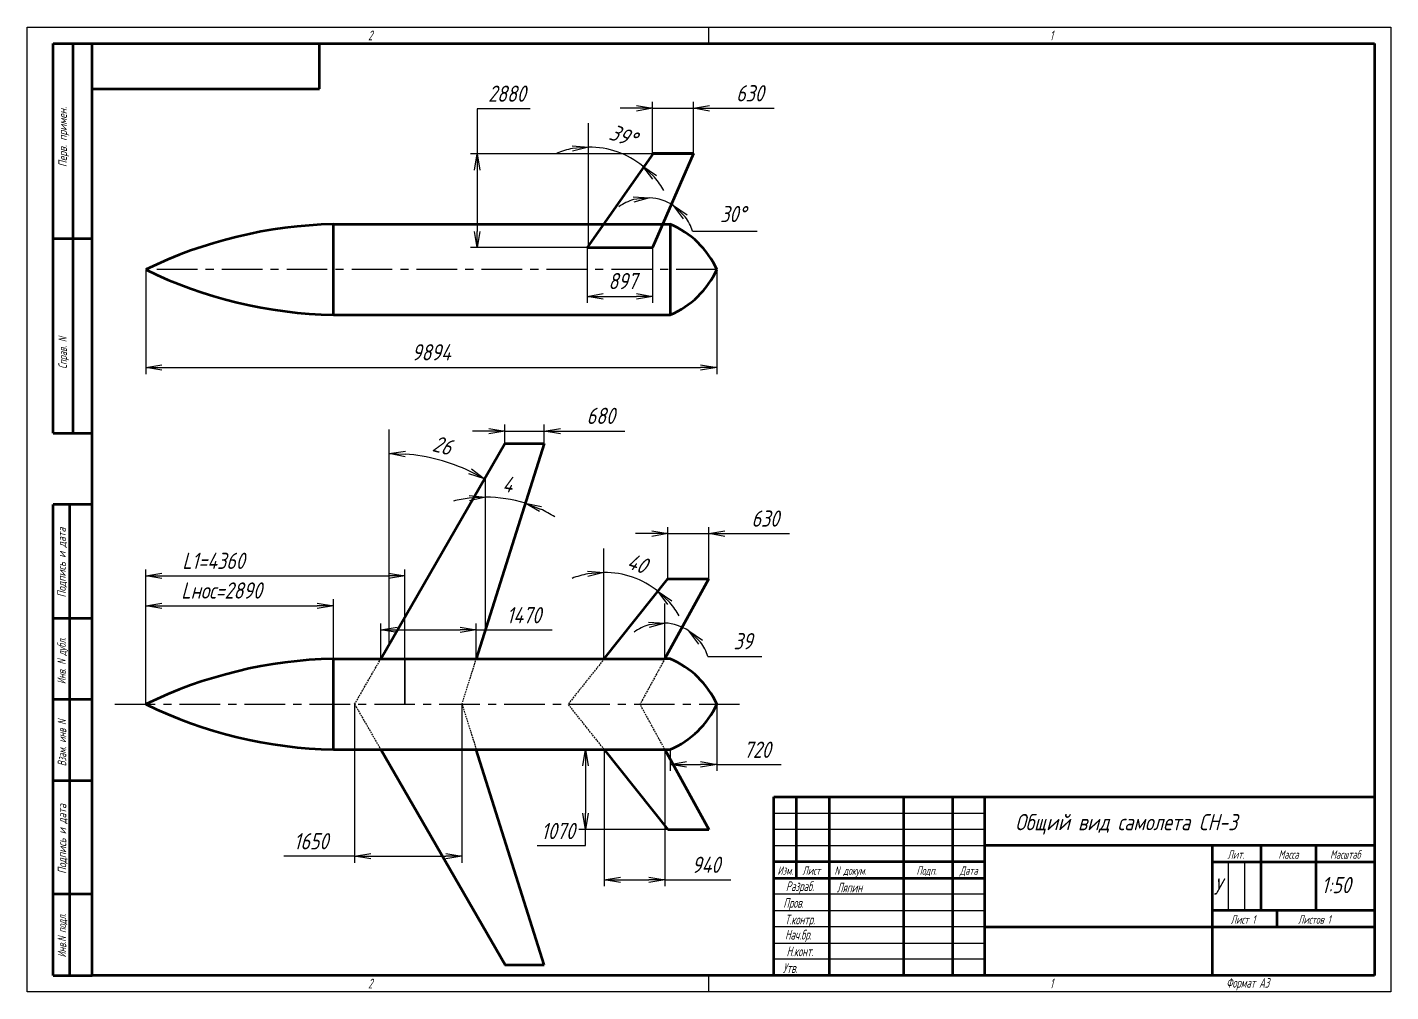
# Model space of a CAD drawing. Header units: millimetres. Extents: x -985956116104 to 1932156, y -552630487266 to 633586.
# Drawn here: x 6953.7 to 7373.7, y 31974.2 to 32271.2 of the extents above; entities that cross this region are included whole.
import ezdxf
from ezdxf.enums import TextEntityAlignment as Align

# ---------------------------------------------------------------- set-up
doc = ezdxf.new("R2010")
doc.units = ezdxf.units.MM
doc.linetypes.add('CENTER', pattern=[2, 1.25, -0.25, 0.25, -0.25])
doc.linetypes.add('DASHED', pattern=[0.75, 0.5, -0.25])
for name, color, linetype, lineweight in [('_axes (Оси)', 6, 'CENTER', 30), ('_basic (Основной)', 4, 'Continuous', 60), ('_contour (Тонкий)', 7, 'Continuous', 30), ('_invisible (Невидимый)', 1, 'DASHED', 30), ('_remote (Тонкий)', 9, 'Continuous', 30), ('_secant (Поверхности)', 2, 'Continuous', 30), ('_text (Надписи)', 2, 'Continuous', 30)]:
    doc.layers.add(name, color=color, linetype=linetype, lineweight=lineweight)
doc.styles.add('ESKD', font='eskd.shx', dxfattribs={"oblique": 15, "height": 5})
doc.dimstyles.new('ESKD', dxfattribs={"dimtxt": 5, "dimasz": 5, "dimexe": 2, "dimexo": 0, "dimgap": 2, "dimtad": 1, "dimtoh": 1, "dimzin": 12, "dimdsep": 46, "dimtxsty": 'ESKD', "dimblk1": 'OPEN', "dimblk2": 'OPEN', "dimsah": 1, "dimcen": 5, "dimclrd": 256, "dimclre": 256, "dimclrt": 2, "dimadec": 0, "dimazin": 0, "dimtfac": 1, "dimtmove": 0, "dimatfit": 3, "dimldrblk": 'OPEN', "dimfxl": 1, "dimtolj": 1, "dimtzin": 12, "dimlwd": -1, "dimlwe": -1, "dimarcsym": 0})

# ---------------------------------------------------------------- blocks, each defined once
blk = doc.blocks.new('_OPEN')
at = {"color": 0, "linetype": 'ByBlock'}
for p, q in [((-1, 0.167), (0, 0)), ((0, 0), (-1, -0.167)), ((0, 0), (-1, 0))]:
    blk.add_line(p, q, dxfattribs=at)
blk = doc.blocks.new('*D478')
at = {"layer": '_contour (Тонкий)', "transparency": 16777216}
blk.add_arc((7065.21, 32081.14), 58.82, 64.896, 85.128, dxfattribs=at)
at = {"layer": 'Defpoints', "color": 0, "transparency": 16777216}
for p in [(7065.21, 32147.34), (7100.88, 32142.99), (7085.31, 32136.41), (7065.21, 32081.14), (7065.21, 32081.14)]:
    blk.add_point(p, dxfattribs=at)
at = {"layer": '_contour (Тонкий)', "transparency": 16777216, "xscale": 5, "yscale": 5, "zscale": 5}
for p, rotation in [((7065.21, 32139.95), 177.5640211881397), ((7094.59, 32132.09), 332.4600362894467)]:
    blk.add_blockref('_OPEN', p, dxfattribs=dict(at, rotation=rotation))
at = {"layer": '_contour (Тонкий)', "color": 2, "transparency": 16777216, "insert": (7081.61, 32142.4), "char_height": 5, "attachment_point": 5, "rotation": 345.012, "style": 'ESKD'}
blk.add_mtext('26', dxfattribs=at)
blk = doc.blocks.new('*D479')
at = {"layer": '_contour (Тонкий)', "transparency": 16777216}
for start, end in [(100.6891, 111.3783), (51.4388, 90), (30.0605, 40.7497)]:
    blk.add_arc((7131.35, 32076.46), 26.84, start, end, dxfattribs=at)
at = {"layer": 'Defpoints', "color": 0, "transparency": 16777216}
for p in [(7131.35, 32105.51), (7143, 32100.65), (7151.08, 32101.21), (7131.35, 32076.46), (7131.35, 32076.46)]:
    blk.add_point(p, dxfattribs=at)
at = {"layer": '_contour (Тонкий)', "transparency": 16777216, "xscale": 5, "yscale": 5, "zscale": 5}
for p, rotation in [((7131.35, 32103.3), 5.344566471401691), ((7148.08, 32097.45), 136.0942244952371)]:
    blk.add_blockref('_OPEN', p, dxfattribs=dict(at, rotation=rotation))
at = {"layer": '_contour (Тонкий)', "color": 2, "transparency": 16777216, "insert": (7141.7, 32106.05), "char_height": 5, "attachment_point": 5, "rotation": 340.7194, "style": 'ESKD'}
blk.add_mtext('40', dxfattribs=at)
blk = doc.blocks.new('*D480')
at = {"layer": '_contour (Тонкий)', "transparency": 16777216}
blk.add_line((7094.9, 32122.6), (7094.9, 32128.46), dxfattribs=at)
for start, end in [(97.0322, 104.0644), (72.4844, 90), (58.42, 65.4522)]:
    blk.add_arc((7094.9, 32085.7), 40.76, start, end, dxfattribs=at)
at = {"layer": 'Defpoints', "color": 0, "transparency": 16777216}
for p in [(7112.98, 32142.99), (7094.9, 32122.6), (7103.15, 32125.62), (7094.9, 32085.7), (7094.9, 32085.7)]:
    blk.add_point(p, dxfattribs=at)
at = {"layer": '_contour (Тонкий)', "transparency": 16777216, "xscale": 5, "yscale": 5, "zscale": 5}
for p, rotation in [((7094.9, 32126.46), 3.516095370847724), ((7107.16, 32124.57), 158.9682765094675)]:
    blk.add_blockref('_OPEN', p, dxfattribs=dict(at, rotation=rotation))
at = {"layer": '_contour (Тонкий)', "color": 2, "transparency": 16777216, "insert": (7101.79, 32130.43), "char_height": 5, "attachment_point": 5, "rotation": 351.2422, "style": 'ESKD'}
blk.add_mtext('4', dxfattribs=at)
blk = doc.blocks.new('*D481')
at = {"layer": '_contour (Тонкий)', "transparency": 16777216}
blk.add_line((7163.41, 32077.38), (7180.02, 32077.38), dxfattribs=at)
for start, end in [(106.2907, 125.8144), (56.4111, 86.767), (17.3637, 36.8874)]:
    blk.add_arc((7149.34, 32072.98), 14.74, start, end, dxfattribs=at)
at = {"layer": 'Defpoints', "color": 0, "transparency": 16777216}
for p in [(7162.83, 32093.3), (7150.17, 32087.7), (7152.75, 32087.33), (7149.34, 32072.98), (7149.34, 32072.98)]:
    blk.add_point(p, dxfattribs=at)
at = {"layer": '_contour (Тонкий)', "transparency": 16777216, "xscale": 5, "yscale": 5, "zscale": 5}
for p, rotation in [((7150.17, 32087.7), 6.528877037893736), ((7157.5, 32085.26), 136.6492357375699)]:
    blk.add_blockref('_OPEN', p, dxfattribs=dict(at, rotation=rotation))
at = {"layer": '_contour (Тонкий)', "color": 2, "transparency": 16777216, "insert": (7174.21, 32082.11), "char_height": 5, "attachment_point": 5, "style": 'ESKD'}
blk.add_mtext('39', dxfattribs=at)
blk = doc.blocks.new('*D482')
at = {"layer": '_contour (Тонкий)', "transparency": 16777216}
for p, q in [((7095.88, 32146.81), (7090.88, 32146.81)), ((7100.88, 32142.99), (7100.88, 32148.81)), ((7100.88, 32146.81), (7112.98, 32146.81)), ((7112.98, 32142.99), (7112.98, 32148.81)), ((7117.98, 32146.81), (7137.82, 32146.81))]:
    blk.add_line(p, q, dxfattribs=at)
at = {"layer": 'Defpoints', "color": 0, "transparency": 16777216}
for p in [(7112.98, 32146.81), (7100.88, 32142.99), (7112.98, 32142.99)]:
    blk.add_point(p, dxfattribs=at)
at = {"layer": '_contour (Тонкий)', "transparency": 16777216, "xscale": 5, "yscale": 5, "zscale": 5}
blk.add_blockref('_OPEN', (7100.88, 32146.81), dxfattribs=at)
at = {"layer": '_contour (Тонкий)', "transparency": 16777216, "xscale": 5, "yscale": 5, "zscale": 5, "rotation": 180}
blk.add_blockref('_OPEN', (7112.98, 32146.81), dxfattribs=at)
at = {"layer": '_contour (Тонкий)', "color": 2, "transparency": 16777216, "insert": (7130.4, 32151.49), "char_height": 5, "attachment_point": 5, "style": 'ESKD'}
blk.add_mtext('\\A1;680', dxfattribs=at)
blk = doc.blocks.new('*D483')
at = {"layer": '_contour (Тонкий)', "transparency": 16777216}
for p, q in [((6990.23, 32062.69), (6990.23, 32104.22)), ((6995.23, 32102.22), (7065, 32102.22)), ((7070, 32062.69), (7070, 32104.22))]:
    blk.add_line(p, q, dxfattribs=at)
at = {"layer": 'Defpoints', "color": 0, "transparency": 16777216}
for p in [(7070, 32102.22), (6990.23, 32062.69), (7070, 32062.69)]:
    blk.add_point(p, dxfattribs=at)
at = {"layer": '_contour (Тонкий)', "transparency": 16777216, "xscale": 5, "yscale": 5, "zscale": 5, "rotation": 180}
blk.add_blockref('_OPEN', (6990.23, 32102.22), dxfattribs=at)
at = {"layer": '_contour (Тонкий)', "transparency": 16777216, "xscale": 5, "yscale": 5, "zscale": 5}
blk.add_blockref('_OPEN', (7070, 32102.22), dxfattribs=at)
at = {"layer": '_contour (Тонкий)', "color": 2, "transparency": 16777216, "insert": (7011.1, 32106.85), "char_height": 5, "attachment_point": 5, "style": 'ESKD'}
blk.add_mtext('\\A1;L1=4360', dxfattribs=at)
blk = doc.blocks.new('*D484')
at = {"layer": '_contour (Тонкий)', "transparency": 16777216}
for p, q in [((6990.23, 32062.69), (6990.23, 32095)), ((6995.23, 32093), (7043.08, 32093)), ((7048.08, 32062.69), (7048.08, 32095))]:
    blk.add_line(p, q, dxfattribs=at)
at = {"layer": 'Defpoints', "color": 0, "transparency": 16777216}
for p in [(7048.08, 32093), (6990.23, 32062.69), (7048.08, 32062.69)]:
    blk.add_point(p, dxfattribs=at)
at = {"layer": '_contour (Тонкий)', "transparency": 16777216, "xscale": 5, "yscale": 5, "zscale": 5, "rotation": 180}
blk.add_blockref('_OPEN', (6990.23, 32093), dxfattribs=at)
at = {"layer": '_contour (Тонкий)', "transparency": 16777216, "xscale": 5, "yscale": 5, "zscale": 5}
blk.add_blockref('_OPEN', (7048.08, 32093), dxfattribs=at)
at = {"layer": '_contour (Тонкий)', "color": 2, "transparency": 16777216, "insert": (7013.59, 32097.71), "char_height": 5, "attachment_point": 5, "style": 'ESKD'}
blk.add_mtext('\\A1;Lнос=2890', dxfattribs=at)
blk = doc.blocks.new('*D485')
at = {"layer": '_contour (Тонкий)', "transparency": 16777216}
for p, q in [((7054.58, 32062.69), (7054.58, 32013.89)), ((7087.64, 32062.73), (7087.64, 32013.89)), ((7054.58, 32015.89), (7032.74, 32015.89)), ((7059.58, 32015.89), (7082.64, 32015.89))]:
    blk.add_line(p, q, dxfattribs=at)
at = {"layer": 'Defpoints', "color": 0, "transparency": 16777216}
for p in [(7054.58, 32062.69), (7087.64, 32062.73), (7087.64, 32015.89)]:
    blk.add_point(p, dxfattribs=at)
at = {"layer": '_contour (Тонкий)', "transparency": 16777216, "xscale": 5, "yscale": 5, "zscale": 5, "rotation": 180}
blk.add_blockref('_OPEN', (7054.58, 32015.89), dxfattribs=at)
at = {"layer": '_contour (Тонкий)', "transparency": 16777216, "xscale": 5, "yscale": 5, "zscale": 5}
blk.add_blockref('_OPEN', (7087.64, 32015.89), dxfattribs=at)
at = {"layer": '_contour (Тонкий)', "color": 2, "transparency": 16777216, "insert": (7041.16, 32020.5), "char_height": 5, "attachment_point": 5, "style": 'ESKD'}
blk.add_mtext('\\A1;1650', dxfattribs=at)
blk = doc.blocks.new('*D486')
at = {"layer": '_contour (Тонкий)', "transparency": 16777216}
for p, q in [((7062.64, 32076.69), (7062.64, 32087.6)), ((7067.64, 32085.6), (7087.05, 32085.6)), ((7092.05, 32076.69), (7092.05, 32087.6)), ((7092.05, 32085.6), (7115.39, 32085.6))]:
    blk.add_line(p, q, dxfattribs=at)
at = {"layer": 'Defpoints', "color": 0, "transparency": 16777216}
for p in [(7092.05, 32085.6), (7062.64, 32076.69), (7092.05, 32076.69)]:
    blk.add_point(p, dxfattribs=at)
at = {"layer": '_contour (Тонкий)', "transparency": 16777216, "xscale": 5, "yscale": 5, "zscale": 5, "rotation": 180}
blk.add_blockref('_OPEN', (7062.64, 32085.6), dxfattribs=at)
at = {"layer": '_contour (Тонкий)', "transparency": 16777216, "xscale": 5, "yscale": 5, "zscale": 5}
blk.add_blockref('_OPEN', (7092.05, 32085.6), dxfattribs=at)
at = {"layer": '_contour (Тонкий)', "color": 2, "transparency": 16777216, "insert": (7106.72, 32090.1), "char_height": 5, "attachment_point": 5, "style": 'ESKD'}
blk.add_mtext('\\A1;1470', dxfattribs=at)
blk = doc.blocks.new('*D487')
at = {"layer": '_contour (Тонкий)', "transparency": 16777216}
for p, q in [((7166.16, 32062.69), (7166.16, 32042.18)), ((7151.78, 32048.73), (7151.78, 32042.18)), ((7156.78, 32044.18), (7161.16, 32044.18)), ((7166.16, 32044.18), (7186, 32044.18))]:
    blk.add_line(p, q, dxfattribs=at)
at = {"layer": 'Defpoints', "color": 0, "transparency": 16777216}
for p in [(7166.16, 32062.69), (7151.78, 32048.73), (7166.16, 32044.18)]:
    blk.add_point(p, dxfattribs=at)
at = {"layer": '_contour (Тонкий)', "transparency": 16777216, "xscale": 5, "yscale": 5, "zscale": 5, "rotation": 180}
blk.add_blockref('_OPEN', (7151.78, 32044.18), dxfattribs=at)
at = {"layer": '_contour (Тонкий)', "transparency": 16777216, "xscale": 5, "yscale": 5, "zscale": 5}
blk.add_blockref('_OPEN', (7166.16, 32044.18), dxfattribs=at)
at = {"layer": '_contour (Тонкий)', "color": 2, "transparency": 16777216, "insert": (7178.58, 32048.68), "char_height": 5, "attachment_point": 5, "style": 'ESKD'}
blk.add_mtext('\\A1;720', dxfattribs=at)
blk = doc.blocks.new('*D488')
at = {"layer": '_contour (Тонкий)', "transparency": 16777216}
for p, q in [((7131.49, 32048.74), (7123.66, 32048.74)), ((7125.66, 32043.74), (7125.66, 32029.15)), ((7151.11, 32024.15), (7123.66, 32024.15)), ((7125.66, 32019.15), (7125.66, 32024.15)), ((7110.82, 32019.15), (7125.66, 32019.15))]:
    blk.add_line(p, q, dxfattribs=at)
at = {"layer": 'Defpoints', "color": 0, "transparency": 16777216}
for p in [(7131.49, 32048.74), (7125.66, 32024.15), (7151.11, 32024.15)]:
    blk.add_point(p, dxfattribs=at)
at = {"layer": '_contour (Тонкий)', "transparency": 16777216, "xscale": 5, "yscale": 5, "zscale": 5}
for p, rotation in [((7125.66, 32048.74), 90), ((7125.66, 32024.15), 270)]:
    blk.add_blockref('_OPEN', p, dxfattribs=dict(at, rotation=rotation))
at = {"layer": '_contour (Тонкий)', "color": 2, "transparency": 16777216, "insert": (7117.24, 32023.65), "char_height": 5, "attachment_point": 5, "style": 'ESKD'}
blk.add_mtext('\\A1;1070', dxfattribs=at)
blk = doc.blocks.new('*D489')
at = {"layer": '_contour (Тонкий)', "transparency": 16777216}
for p, q in [((7131.49, 32048.74), (7131.49, 32006.65)), ((7150.17, 32048.73), (7150.17, 32006.65)), ((7136.49, 32008.65), (7145.17, 32008.65)), ((7150.17, 32008.65), (7170.51, 32008.65))]:
    blk.add_line(p, q, dxfattribs=at)
at = {"layer": 'Defpoints', "color": 0, "transparency": 16777216}
for p in [(7131.49, 32048.74), (7150.17, 32048.73), (7150.17, 32008.65)]:
    blk.add_point(p, dxfattribs=at)
at = {"layer": '_contour (Тонкий)', "transparency": 16777216, "xscale": 5, "yscale": 5, "zscale": 5, "rotation": 180}
blk.add_blockref('_OPEN', (7131.49, 32008.65), dxfattribs=at)
at = {"layer": '_contour (Тонкий)', "transparency": 16777216, "xscale": 5, "yscale": 5, "zscale": 5}
blk.add_blockref('_OPEN', (7150.17, 32008.65), dxfattribs=at)
at = {"layer": '_contour (Тонкий)', "color": 2, "transparency": 16777216, "insert": (7162.84, 32013.25), "char_height": 5, "attachment_point": 5, "style": 'ESKD'}
blk.add_mtext('\\A1;940', dxfattribs=at)
blk = doc.blocks.new('*D490')
at = {"layer": '_contour (Тонкий)', "transparency": 16777216}
for p, q in [((7146.08, 32115.23), (7141.08, 32115.23)), ((7151.08, 32101.28), (7151.08, 32117.23)), ((7151.08, 32115.23), (7163.65, 32115.23)), ((7163.65, 32101.21), (7163.65, 32117.23)), ((7168.65, 32115.23), (7188.49, 32115.23))]:
    blk.add_line(p, q, dxfattribs=at)
at = {"layer": 'Defpoints', "color": 0, "transparency": 16777216}
for p in [(7163.65, 32115.23), (7151.08, 32101.28), (7163.65, 32101.21)]:
    blk.add_point(p, dxfattribs=at)
at = {"layer": '_contour (Тонкий)', "transparency": 16777216, "xscale": 5, "yscale": 5, "zscale": 5}
blk.add_blockref('_OPEN', (7151.08, 32115.23), dxfattribs=at)
at = {"layer": '_contour (Тонкий)', "transparency": 16777216, "xscale": 5, "yscale": 5, "zscale": 5, "rotation": 180}
blk.add_blockref('_OPEN', (7163.65, 32115.23), dxfattribs=at)
at = {"layer": '_contour (Тонкий)', "color": 2, "transparency": 16777216, "insert": (7181.07, 32119.86), "char_height": 5, "attachment_point": 5, "style": 'ESKD'}
blk.add_mtext('\\A1;630', dxfattribs=at)
blk = doc.blocks.new('*D491')
at = {"layer": '_contour (Тонкий)', "transparency": 16777216}
for p, q in [((6990.23, 32196.54), (6990.23, 32164.36)), ((7166.17, 32196.57), (7166.17, 32164.36)), ((6995.23, 32166.36), (7161.17, 32166.36))]:
    blk.add_line(p, q, dxfattribs=at)
at = {"layer": 'Defpoints', "color": 0, "transparency": 16777216}
for p in [(6990.23, 32196.54), (7166.17, 32196.57), (7166.17, 32166.36)]:
    blk.add_point(p, dxfattribs=at)
at = {"layer": '_contour (Тонкий)', "transparency": 16777216, "xscale": 5, "yscale": 5, "zscale": 5, "rotation": 180}
blk.add_blockref('_OPEN', (6990.23, 32166.36), dxfattribs=at)
at = {"layer": '_contour (Тонкий)', "transparency": 16777216, "xscale": 5, "yscale": 5, "zscale": 5}
blk.add_blockref('_OPEN', (7166.17, 32166.36), dxfattribs=at)
at = {"layer": '_contour (Тонкий)', "color": 2, "transparency": 16777216, "insert": (7078.2, 32171.07), "char_height": 5, "attachment_point": 5, "style": 'ESKD'}
blk.add_mtext('\\A1;9894', dxfattribs=at)
blk = doc.blocks.new('*D492')
at = {"layer": '_contour (Тонкий)', "transparency": 16777216}
for start, end in [(100.6891, 111.3783), (51.4388, 90), (30.0605, 40.7497)]:
    blk.add_arc((7126.64, 32207.43), 26.84, start, end, dxfattribs=at)
at = {"layer": 'Defpoints', "color": 0, "transparency": 16777216}
for p in [(7126.64, 32236.48), (7138.28, 32231.62), (7146.37, 32232.18), (7126.64, 32207.43), (7126.64, 32207.43)]:
    blk.add_point(p, dxfattribs=at)
at = {"layer": '_contour (Тонкий)', "transparency": 16777216, "xscale": 5, "yscale": 5, "zscale": 5}
for p, rotation in [((7126.64, 32234.27), 5.344566471390323), ((7143.37, 32228.42), 136.0942244952485)]:
    blk.add_blockref('_OPEN', p, dxfattribs=dict(at, rotation=rotation))
at = {"layer": '_contour (Тонкий)', "color": 2, "transparency": 16777216, "insert": (7137.25, 32237.77), "char_height": 5, "attachment_point": 5, "rotation": 340.7194, "style": 'ESKD'}
blk.add_mtext('\\A1;39%%d', dxfattribs=at)
blk = doc.blocks.new('*D493')
at = {"layer": '_contour (Тонкий)', "transparency": 16777216}
blk.add_line((7158.7, 32208.35), (7178.56, 32208.35), dxfattribs=at)
for start, end in [(56.4111, 86.767), (106.2907, 125.8144), (17.3637, 36.8874)]:
    blk.add_arc((7144.63, 32203.95), 14.74, start, end, dxfattribs=at)
at = {"layer": 'Defpoints', "color": 0, "transparency": 16777216}
for p in [(7158.12, 32224.27), (7145.46, 32218.67), (7148.03, 32218.3), (7144.63, 32203.95), (7144.63, 32203.95)]:
    blk.add_point(p, dxfattribs=at)
at = {"layer": '_contour (Тонкий)', "transparency": 16777216, "xscale": 5, "yscale": 5, "zscale": 5}
for p, rotation in [((7145.46, 32218.67), 6.528877037898464), ((7152.78, 32216.23), 136.6492357375652)]:
    blk.add_blockref('_OPEN', p, dxfattribs=dict(at, rotation=rotation))
at = {"layer": '_contour (Тонкий)', "color": 2, "transparency": 16777216, "insert": (7171.13, 32213.65), "char_height": 5, "attachment_point": 5, "style": 'ESKD'}
blk.add_mtext('\\A1;30%%d', dxfattribs=at)
blk = doc.blocks.new('*D494')
at = {"layer": '_contour (Тонкий)', "transparency": 16777216}
for p, q in [((7146.37, 32232.25), (7146.37, 32248.2)), ((7158.93, 32232.18), (7158.93, 32248.2)), ((7141.37, 32246.2), (7136.37, 32246.2)), ((7146.37, 32246.2), (7158.93, 32246.2)), ((7163.93, 32246.2), (7183.77, 32246.2))]:
    blk.add_line(p, q, dxfattribs=at)
at = {"layer": 'Defpoints', "color": 0, "transparency": 16777216}
for p in [(7158.93, 32246.2), (7146.37, 32232.25), (7158.93, 32232.18)]:
    blk.add_point(p, dxfattribs=at)
at = {"layer": '_contour (Тонкий)', "transparency": 16777216, "xscale": 5, "yscale": 5, "zscale": 5}
blk.add_blockref('_OPEN', (7146.37, 32246.2), dxfattribs=at)
at = {"layer": '_contour (Тонкий)', "transparency": 16777216, "xscale": 5, "yscale": 5, "zscale": 5, "rotation": 180}
blk.add_blockref('_OPEN', (7158.93, 32246.2), dxfattribs=at)
at = {"layer": '_contour (Тонкий)', "color": 2, "transparency": 16777216, "insert": (7176.35, 32250.83), "char_height": 5, "attachment_point": 5, "style": 'ESKD'}
blk.add_mtext('\\A1;630', dxfattribs=at)
blk = doc.blocks.new('*D495')
at = {"layer": '_contour (Тонкий)', "transparency": 16777216}
for p, q in [((7126.19, 32203.3), (7126.19, 32186.29)), ((7146.37, 32203.3), (7146.37, 32186.29)), ((7131.19, 32188.29), (7141.37, 32188.29))]:
    blk.add_line(p, q, dxfattribs=at)
at = {"layer": 'Defpoints', "color": 0, "transparency": 16777216}
for p in [(7126.19, 32203.3), (7146.37, 32203.3), (7146.37, 32188.29)]:
    blk.add_point(p, dxfattribs=at)
at = {"layer": '_contour (Тонкий)', "transparency": 16777216, "xscale": 5, "yscale": 5, "zscale": 5, "rotation": 180}
blk.add_blockref('_OPEN', (7126.19, 32188.29), dxfattribs=at)
at = {"layer": '_contour (Тонкий)', "transparency": 16777216, "xscale": 5, "yscale": 5, "zscale": 5}
blk.add_blockref('_OPEN', (7146.37, 32188.29), dxfattribs=at)
at = {"layer": '_contour (Тонкий)', "color": 2, "transparency": 16777216, "insert": (7137.15, 32193), "char_height": 5, "attachment_point": 5, "style": 'ESKD'}
blk.add_mtext('\\A1;897', dxfattribs=at)
blk = doc.blocks.new('*D496')
at = {"layer": '_contour (Тонкий)', "transparency": 16777216}
for p, q in [((7108.66, 32246.03), (7092.32, 32246.03)), ((7092.32, 32246.03), (7092.32, 32232.18)), ((7158.93, 32232.18), (7090.32, 32232.18)), ((7092.32, 32227.18), (7092.32, 32208.3)), ((7146.37, 32203.3), (7090.32, 32203.3))]:
    blk.add_line(p, q, dxfattribs=at)
at = {"layer": 'Defpoints', "color": 0, "transparency": 16777216}
for p in [(7158.93, 32232.18), (7092.32, 32203.3), (7146.37, 32203.3)]:
    blk.add_point(p, dxfattribs=at)
at = {"layer": '_contour (Тонкий)', "transparency": 16777216, "xscale": 5, "yscale": 5, "zscale": 5}
for p, rotation in [((7092.32, 32232.18), 90), ((7092.32, 32203.3), 270)]:
    blk.add_blockref('_OPEN', p, dxfattribs=dict(at, rotation=rotation))
at = {"layer": '_contour (Тонкий)', "color": 2, "transparency": 16777216, "insert": (7101.49, 32250.71), "char_height": 5, "attachment_point": 5, "style": 'ESKD'}
blk.add_mtext('\\A1;2880', dxfattribs=at)

msp = doc.modelspace()

# ---------------------------------------------------------------- linework, layer by layer
at = {"layer": '_axes (Оси)', "ltscale": 10, "transparency": 33554687}
for p, q in [((7166.17, 32196.571), (6990.231, 32196.536)), ((6980.664, 32062.692), (7174.563, 32062.692))]:
    msp.add_line(p, q, dxfattribs=at)
at = {"layer": '_basic (Основной)', "transparency": 33554687}
for p, q in [((6961.74, 32266.159), (6973.74, 32266.159)), ((6961.74, 32146.159), (6961.74, 32266.159)), ((6967.74, 32266.159), (6967.74, 32146.159)), ((6973.74, 31979.159), (6973.74, 32266.159)), ((6973.74, 32266.159), (7368.74, 32266.159)), ((7043.74, 32252.159), (7043.74, 32266.159)), ((7368.74, 32266.159), (7368.74, 31979.159)), ((6973.74, 32252.159), (7043.74, 32252.159)), ((7146.533, 32232.249), (7126.19, 32203.302)), ((7158.933, 32232.249), (7146.367, 32203.302)), ((7158.933, 32232.249), (7146.533, 32232.249)), ((7146.533, 32232.249), (7158.933, 32232.249)), ((7146.533, 32232.249), (7152.733, 32232.249)), ((7048.073, 32210.536), (7122.519, 32210.536)), ((7048.078, 32182.557), (7048.078, 32210.536)), ((7122.519, 32210.536), (7149.341, 32210.536)), ((7149.341, 32210.536), (7151.777, 32210.557)), ((7151.777, 32210.557), (7151.782, 32182.575)), ((6961.74, 32206.159), (6973.74, 32206.159)), ((7126.19, 32203.302), (7146.367, 32203.302)), ((7048.078, 32182.557), (7122.525, 32182.585)), ((7122.525, 32182.585), (7149.346, 32182.595)), ((7149.346, 32182.595), (7151.782, 32182.575)), ((6961.74, 32146.159), (6973.74, 32146.159)), ((7062.642, 32076.692), (7100.88, 32142.985)), ((7112.977, 32142.985), (7092.055, 32076.692)), ((7100.88, 32142.985), (7112.977, 32142.985)), ((6973.74, 32124.159), (6961.74, 32124.159)), ((6961.74, 31979.159), (6961.74, 32124.159)), ((6966.74, 32124.159), (6966.74, 31979.159)), ((7131.354, 32076.528), (7151.084, 32101.278)), ((7150.172, 32076.713), (7163.684, 32101.278)), ((7151.084, 32101.278), (7163.684, 32101.278)), ((7151.084, 32101.278), (7157.384, 32101.278)), ((7151.084, 32101.278), (7157.384, 32101.278)), ((6961.74, 32089.159), (6973.74, 32089.159)), ((7048.073, 32076.692), (7122.519, 32076.692)), ((7048.078, 32048.714), (7048.078, 32076.692)), ((7122.519, 32076.692), (7131.485, 32076.692)), ((7131.485, 32076.692), (7150.172, 32076.713)), ((7151.777, 32076.713), (7150.172, 32076.713)), ((6973.74, 32064.159), (6961.74, 32064.159)), ((7048.078, 32048.714), (7122.524, 32048.742)), ((7062.648, 32048.719), (7100.909, 31982.44)), ((7113.006, 31982.445), (7092.06, 32048.73)), ((7122.524, 32048.742), (7151.782, 32048.732)), ((7131.363, 32048.892), (7151.109, 32024.155)), ((7150.174, 32048.732), (7163.709, 32024.163)), ((6961.74, 32039.159), (6973.74, 32039.159)), ((7248.74, 31979.159), (7248.74, 32034.159)), ((7151.109, 32024.155), (7163.709, 32024.163)), ((6973.74, 32004.159), (6961.74, 32004.159)), ((6961.74, 31979.159), (6973.74, 31979.159)), ((7368.74, 31979.159), (6973.74, 31979.159)), ((7100.88, 31982.405), (7112.977, 31982.405)), ((7100.909, 31982.44), (7113.006, 31982.445))]:
    msp.add_line(p, q, dxfattribs=at)
at = {"layer": '_basic (Основной)', "linetype": 'Continuous', "transparency": 33554687}
for p, q in [((7183.74, 32034.159), (7368.74, 32034.159)), ((7183.74, 31979.159), (7183.74, 32034.159)), ((7190.74, 32009.159), (7190.74, 32034.159)), ((7200.74, 32034.159), (7200.74, 31979.159)), ((7223.74, 31979.159), (7223.74, 32034.159)), ((7238.74, 32034.159), (7238.74, 31979.159)), ((7368.74, 32019.159), (7248.74, 32019.159)), ((7318.74, 32019.159), (7318.74, 31979.159)), ((7333.74, 32019.159), (7333.74, 31999.159)), ((7350.74, 31999.159), (7350.74, 32019.159)), ((7248.74, 32014.159), (7183.74, 32014.159)), ((7318.74, 32014.159), (7368.74, 32014.159)), ((7183.74, 32009.159), (7248.74, 32009.159)), ((7368.74, 31999.159), (7318.74, 31999.159)), ((7338.74, 31994.159), (7338.74, 31999.159)), ((7248.74, 31994.159), (7368.74, 31994.159))]:
    msp.add_line(p, q, dxfattribs=at)
at = {"layer": '_basic (Основной)', "transparency": 33554687}
for centre, radius, start, end in [((7051.123, 32071.446), 139.123, 91.25596, 115.95614), ((7140.692, 32184.751), 28.086, 24.88932, 66.7539), ((7051.076, 32321.648), 139.123, 244.06517, 268.76535), ((7140.688, 32208.377), 28.086, 293.26741, 335.13199), ((7051.122, 31937.603), 139.123, 91.25596, 115.95614), ((7140.692, 32050.907), 28.086, 24.88932, 66.7539), ((7051.076, 32187.804), 139.123, 244.06517, 268.76535), ((7140.687, 32074.533), 28.086, 293.26741, 335.13199)]:
    msp.add_arc(centre, radius, start, end, dxfattribs=at)
at = {"layer": '_contour (Тонкий)', "transparency": 33554687}
for p, q in [((6953.74, 31974.159), (6953.74, 32271.159)), ((6953.74, 32271.159), (7373.74, 32271.159)), ((7163.74, 32266.159), (7163.74, 32271.159)), ((7373.74, 32271.159), (7373.74, 31974.159)), ((7126.639, 32203.941), (7126.639, 32241.657)), ((7065.205, 32081.135), (7065.205, 32147.337)), ((7094.896, 32085.695), (7094.896, 32132.912)), ((7131.354, 32076.692), (7131.354, 32110.686)), ((7150.172, 32076.713), (7150.172, 32093.71)), ((7163.74, 31974.159), (7163.74, 31979.159)), ((7373.74, 31974.159), (6953.74, 31974.159))]:
    msp.add_line(p, q, dxfattribs=at)
at = {"layer": '_contour (Тонкий)', "color": 242, "true_color": 0xcd2027, "transparency": 33554687}
msp.add_line((7062.642, 32076.692), (7069.995, 32076.692), dxfattribs=at)
at = {"layer": '_invisible (Невидимый)', "transparency": 33554687}
for p, q in [((7054.569, 32062.695), (7062.642, 32076.692)), ((7087.637, 32062.695), (7092.055, 32076.692)), ((7131.485, 32076.692), (7120.352, 32062.727)), ((7150.172, 32076.713), (7142.48, 32062.7)), ((7054.569, 32062.713), (7062.648, 32048.719)), ((7087.637, 32062.725), (7092.06, 32048.73)), ((7131.49, 32048.745), (7120.336, 32062.706)), ((7150.174, 32048.732), (7142.48, 32062.7))]:
    msp.add_line(p, q, dxfattribs=at)
at = {"layer": '_remote (Тонкий)', "linetype": 'Continuous', "transparency": 33554687}
for p, q in [((7183.74, 32029.159), (7248.74, 32029.159)), ((7248.74, 32024.159), (7183.74, 32024.159)), ((7183.74, 32019.159), (7248.74, 32019.159)), ((7248.74, 32004.159), (7183.74, 32004.159)), ((7183.74, 31999.159), (7248.74, 31999.159)), ((7248.74, 31994.159), (7183.74, 31994.159)), ((7183.74, 31989.159), (7248.74, 31989.159)), ((7248.74, 31984.159), (7183.74, 31984.159))]:
    msp.add_line(p, q, dxfattribs=at)
at = {"layer": '_remote (Тонкий)', "transparency": 33554687}
for p, q in [((7323.74, 31999.159), (7323.74, 32014.159)), ((7328.74, 32014.159), (7328.74, 31999.159))]:
    msp.add_line(p, q, dxfattribs=at)
at = {"layer": '_secant (Поверхности)', "transparency": 33554687}
msp.add_line((7069.995, 32076.692), (7069.995, 32062.692), dxfattribs=at)

# ---------------------------------------------------------------- texts
at = {"layer": '_basic (Основной)', "color": 30, "transparency": 33554687, "style": 'ESKD', "oblique": 15}
msp.add_text('Общий вид самолета CH-3', height=5, dxfattribs=at).set_placement((7258.077, 32023.886))
at = {"layer": '_text (Надписи)', "transparency": 33554687, "style": 'ESKD', "oblique": 15, "width": 0.8}
for s, height, p in [('2', 3, (7058.74, 32267.159)), ('1', 3, (7268.74, 32267.159)), ('N докум.', 2.6, (7202.373, 32010.145)), ('Ляпин', 3, (7203.14, 32004.762)), ('2', 3, (7058.74, 31975.159)), ('1', 3, (7268.74, 31975.159)), ('Формат А3', 3, (7323.052, 31975.401))]:
    msp.add_text(s, height=height, dxfattribs=at).set_placement(p)
at = {"layer": '_text (Надписи)', "transparency": 33554687, "style": 'ESKD', "oblique": 15}
for s, p in [('Перв. примен.', (6965.945, 32237.354)), ('Подпись и дата', (6965.614, 32106.307)), ('Подпись и дата', (6965.747, 32021.197))]:
    msp.add_text(s, height=2.6, rotation=90, dxfattribs=at).set_placement(p, align=Align.CENTER)
at = {"layer": '_text (Надписи)', "transparency": 33554687, "style": 'ESKD', "oblique": 15, "width": 0.8}
for s, p in [('Справ. N', (6965.942, 32170.849)), ('Инв. N дубл.', (6965.608, 32076.054)), ('Взам. инв N', (6965.733, 32050.737)), ('Инв.N подл.', (6965.725, 31991.455))]:
    msp.add_text(s, height=2.6, rotation=90, dxfattribs=at).set_placement(p, align=Align.CENTER)
for s, height, p in [('Лит.', 2.6, (7326.03, 32015.116)), ('Масса', 2.6, (7342.253, 32015.116)), ('Масштаб', 2.6, (7359.751, 32015.116)), ('Изм.', 2.6, (7187.24, 32010.159)), ('Лист', 2.6, (7195.24, 32010.159)), ('Подп.', 2.6, (7230.74, 32010.159)), ('Дата', 2.6, (7243.74, 32010.159)), ('Разраб.', 3, (7191.74, 32005.159)), ('Пров.', 3, (7189.74, 32000.016)), ('Т.контр.', 3, (7191.74, 31994.873)), ('Лист 1', 2.6, (7328.227, 31995.086)), ('Листов 1', 2.6, (7350.201, 31995.086)), ('Hач.бр.', 3, (7191.24, 31990.231)), ('H.конт.', 3, (7191.74, 31985.088)), ('Утв.', 3, (7188.74, 31979.945))]:
    msp.add_text(s, height=height, dxfattribs=at).set_placement(p, align=Align.CENTER)
at = {"layer": '_text (Надписи)', "transparency": 33554687, "char_height": 5, "attachment_point": 1, "style": 'ESKD'}
for s, width, insert in [('У', 534.79925, (7319.168, 32009.044)), ('1:50', 665.61918, (7352.415, 32009.502))]:
    msp.add_mtext_dynamic_manual_height_columns(s, width=width, gutter_width=1250, heights=[0], dxfattribs=dict(at, insert=insert))

# ---------------------------------------------------------------- dimensions: what is measured, and where the dimension line sits
at = {"layer": '_contour (Тонкий)', "transparency": 33554687}
for base, p1, p2, text, picture, middle in [((7092.316, 32203.302), (7158.933, 32232.185), (7146.367, 32203.302), '2880', '*D496', (7101.486, 32246.03)), ((7125.656, 32024.155), (7131.486, 32048.738), (7151.109, 32024.155), '1070', '*D488', (7117.236, 32019.155))]:
    dim = msp.add_linear_dim(base=base, p1=p1, p2=p2, angle=90, text=text, dimstyle='ESKD', dxfattribs=at)
    dim.commit()
    dim.dimension.update_dxf_attribs({"geometry": picture, "text_midpoint": middle, "dimtype": 160})
for base, p1, p2, text, picture, middle in [((7158.933, 32246.202), (7146.369, 32232.249), (7158.933, 32232.185), '630', '*D494', (7176.353, 32250.831)), ((7166.17, 32166.363), (6990.231, 32196.536), (7166.17, 32196.566), '9894', '*D491', (7078.2, 32171.07)), ((7112.977, 32146.806), (7100.88, 32142.985), (7112.977, 32142.985), '680', '*D482', (7130.396, 32151.487)), ((7163.649, 32115.23), (7151.084, 32101.278), (7163.649, 32101.213), '630', '*D490', (7181.069, 32119.86))]:
    dim = msp.add_linear_dim(base=base, p1=p1, p2=p2, text=text, dimstyle='ESKD', dxfattribs=at)
    dim.commit()
    dim.dimension.update_dxf_attribs({"geometry": picture, "text_midpoint": middle})
for base, line1, line2, picture, middle in [((7138.281, 32231.618), ((7126.639, 32207.435), (7126.639, 32236.485)), ((7126.639, 32207.435), (7146.369, 32232.185)), '*D492', (7137.25, 32237.769)), ((7148.03, 32218.298), ((7144.625, 32203.952), (7145.457, 32218.673)), ((7158.119, 32224.27), (7144.625, 32203.952)), '*D493', (7171.13, 32213.648))]:
    dim = msp.add_angular_dim_2l(base=base, line1=line1, line2=line2, dimstyle='ESKD', dxfattribs=at)
    dim.commit()
    dim.dimension.update_dxf_attribs({"geometry": picture, "text_midpoint": middle})
for base, p1, p2, text, picture, middle in [((7146.367, 32188.293), (7126.19, 32203.302), (7146.367, 32203.302), '897', '*D495', (7137.152, 32188.293)), ((7069.995, 32102.221), (6990.231, 32062.692), (7069.995, 32062.692), 'L1=4360', '*D483', (7011.098, 32102.221)), ((7048.078, 32093.003), (6990.231, 32062.692), (7048.078, 32062.692), 'Lнос=2890', '*D484', (7013.586, 32093.003)), ((7092.055, 32085.599), (7062.642, 32076.692), (7092.055, 32076.692), '1470', '*D486', (7106.724, 32085.599)), ((7087.637, 32015.891), (7054.581, 32062.692), (7087.637, 32062.725), '1650', '*D485', (7041.161, 32015.891)), ((7166.155, 32044.183), (7151.782, 32048.732), (7166.155, 32062.692), '720', '*D487', (7178.575, 32044.183)), ((7150.174, 32008.649), (7131.49, 32048.745), (7150.174, 32048.732), '940', '*D489', (7162.844, 32008.649))]:
    dim = msp.add_linear_dim(base=base, p1=p1, p2=p2, text=text, dimstyle='ESKD', dxfattribs=at)
    dim.commit()
    dim.dimension.update_dxf_attribs({"geometry": picture, "text_midpoint": middle, "dimtype": 160})
for base, line1, line2, text, picture, middle in [((7085.307, 32136.413), ((7065.205, 32081.135), (7100.88, 32142.985)), ((7065.205, 32081.135), (7065.205, 32147.337)), '26', '*D478', (7081.607, 32142.4)), ((7103.146, 32125.615), ((7094.896, 32085.695), (7094.896, 32122.6)), ((7112.977, 32142.985), (7094.896, 32085.695)), '4', '*D480', (7101.788, 32130.431)), ((7142.997, 32100.647), ((7131.354, 32076.463), (7131.354, 32105.513)), ((7131.354, 32076.463), (7151.084, 32101.213)), '40', '*D479', (7141.702, 32106.046)), ((7152.746, 32087.327), ((7149.341, 32072.98), (7150.172, 32087.702)), ((7162.834, 32093.298), (7149.341, 32072.98)), '39', '*D481', (7174.215, 32082.114))]:
    dim = msp.add_angular_dim_2l(base=base, line1=line1, line2=line2, text=text, dimstyle='ESKD', dxfattribs=at)
    dim.commit()
    dim.dimension.update_dxf_attribs({"geometry": picture, "text_midpoint": middle})

doc.saveas('drawing.dxf')
